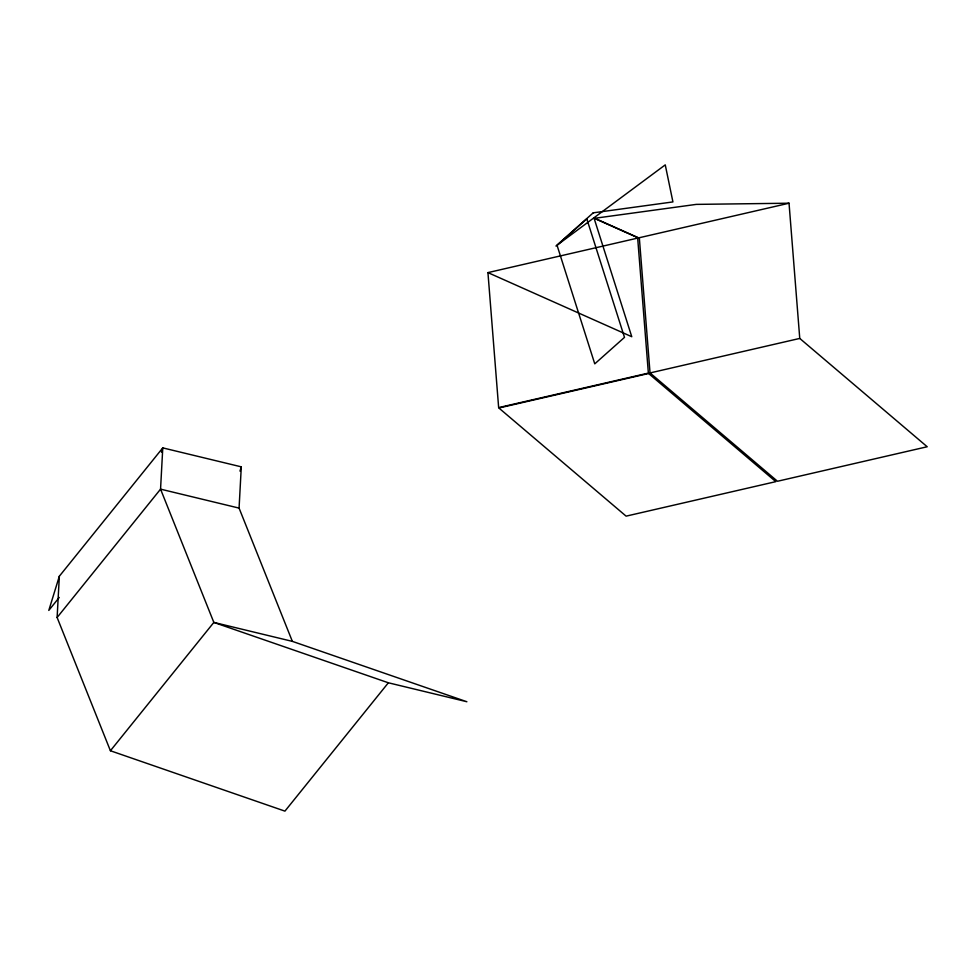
<?xml version="1.0" encoding="UTF-8"?>
<svg xmlns="http://www.w3.org/2000/svg" width="976" height="976" viewBox="0 0 976 976"><rect width="100%" height="100%" fill="white"/><g stroke="black" fill="none" stroke-linecap="round" stroke-linejoin="round"><path stroke-width="1.46" d="M388.363 682.785L284.931 811.129L110.41 750.751L57.12 617.491L59.341 576.23L162.772 447.886L241.292 466.845L239.071 508.106L292.349 641.366L466.882 701.744L388.363 682.785L213.842 622.42L160.552 489.147L162.772 447.886L161.455 452.156M59.341 576.23L48.8 610.415L59.243 597.458M239.974 471.115L241.292 466.845M57.12 617.491L160.552 489.147L239.071 508.106M110.41 750.751L213.842 622.42L292.349 641.366M487.939 272.609L638.328 237.949L594.067 218.209L631.765 336.72L487.939 272.609L498.651 407.602L648.369 373.1L637.67 238.095M789.035 203.215L638.646 237.876L594.701 218.282L696.266 204.387L789.035 203.215L799.759 338.428L927.2 446.752L777.482 481.266L650.04 372.942L639.317 237.717M650.04 372.942L799.759 338.428M593.213 212.841L555.942 246.025L665.254 164.871L672.928 201.922L593.213 212.841M586.796 218.868L557.064 245.342L594.762 363.853L624.494 337.367L586.796 218.868M648.601 373.503L498.882 408.005L626.104 516.145L775.822 481.644L648.601 373.503"/></g></svg>
